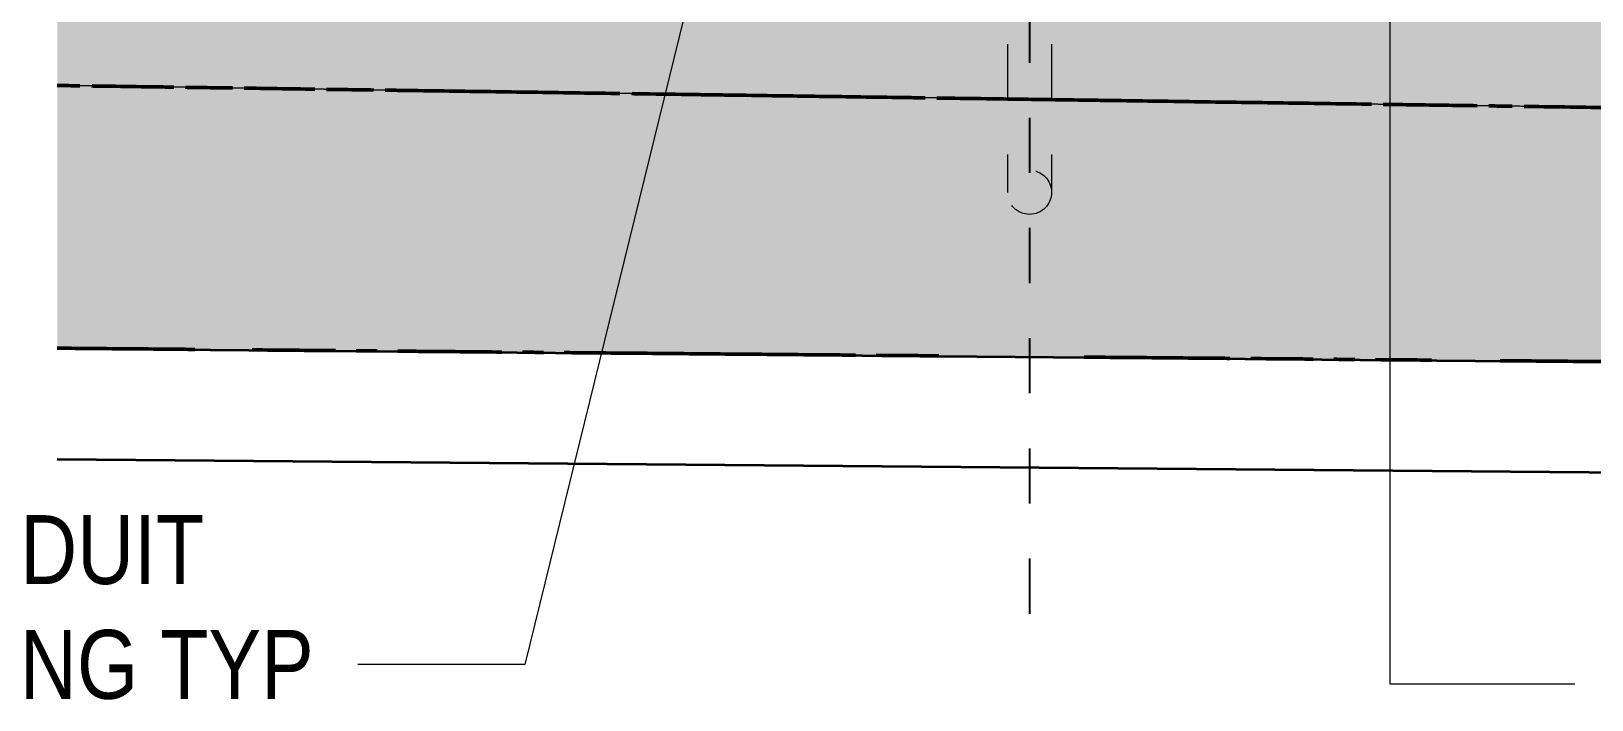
# Model space of a CAD drawing. Header units: metres. Extents: x 0 to 258, y 3 to 25.
# Drawn here: x 85.068 to 87.9, y 21.21 to 22.424 of the extents above; entities that cross this region are included whole.
import ezdxf

# ---------------------------------------------------------------- set-up
doc = ezdxf.new("R2010")
doc.units = ezdxf.units.M
doc.linetypes.add('JacobsCenter', pattern=[0.015, 0.009, -0.0015, 0.003, -0.0015])
doc.linetypes.add('JacobsDash', pattern=[0.0045, 0.003, -0.0015])
for name, color, linetype, lineweight in [('A-DETL', 7, 'Continuous', 13), ('A-FLOR', 7, 'Continuous', 50), ('A-FLOR-HDLN', 7, 'JacobsDash', 18), ('G-ANNO-TEXT', 7, 'Continuous', 9)]:
    doc.layers.add(name, color=color, linetype=linetype, lineweight=lineweight)
doc.styles.add('Arial Narrow_2', font='ARIALN.TTF', dxfattribs={"height": 0.125})

msp = doc.modelspace()

# ---------------------------------------------------------------- hatches: boundary and pattern name
at = {"layer": 'A-FLOR', "lineweight": 5, "true_color": 0xc0c0c0}
for points in [[(89.1047, 22.2684), (89.1047, 23.4531), (85.1157, 23.51), (85.1157, 22.3252), (89.1013, 22.2684)], [(89.1047, 21.8138), (89.1047, 22.2684), (85.1157, 22.3252), (85.1157, 21.8484), (89.0925, 21.8139)], [(89.1047, 21.8128), (89.1047, 21.8138), (85.1157, 21.8484), (85.1157, 21.8473), (89.0995, 21.8128)]]:
    msp.add_hatch(color=9, dxfattribs=at).paths.add_polyline_path(points)

# ---------------------------------------------------------------- linework, layer by layer
at = {"layer": 'A-DETL', "linetype": 'JacobsCenter', "lineweight": 25}
msp.add_line((86.8798, 24.0666), (86.8798, 21.2666), dxfattribs=at)
at = {"layer": 'A-DETL', "color": 143, "linetype": 'JacobsDash', "true_color": 0x78aac8}
for p, q in [((86.8398, 23), (86.8398, 22.1313)), ((86.9198, 23), (86.9198, 22.1313))]:
    msp.add_line(p, q, dxfattribs=at)
msp.add_circle((86.8798, 22.1313), 0.04, dxfattribs=at)
at = {"layer": 'A-FLOR', "lineweight": 35}
for p, q in [((89.1047, 21.8128), (85.1157, 21.8473)), ((85.1157, 21.6473), (89.1047, 21.6128))]:
    msp.add_line(p, q, dxfattribs=at)
at = {"layer": 'A-FLOR'}
for points, knots in [([(85.1567, 22.3246), (85.1498, 22.3247), (85.1361, 22.3249), (85.1224, 22.3251), (85.1157, 22.3252)], [-0.282550294, -0.282550294, -0.282550294, -0.282550294, -0.282, -0.281465855, -0.281465855, -0.281465855, -0.281465855]), ([(85.3272, 22.3222), (85.3139, 22.3224), (85.2754, 22.3229), (85.2256, 22.3236), (85.1892, 22.3242), (85.1781, 22.3243)], [-0.287054014, -0.287054014, -0.287054014, -0.287054014, -0.286, -0.284, -0.283113405, -0.283113405, -0.283113405, -0.283113405]), ([(85.4124, 22.321), (85.3959, 22.3212), (85.3746, 22.3215), (85.3533, 22.3218), (85.3485, 22.3219)], [-0.289305591, -0.289305591, -0.289305591, -0.289305591, -0.288, -0.287616769, -0.287616769, -0.287616769, -0.287616769]), ([(85.5828, 22.3185), (85.56, 22.3189), (85.5174, 22.3195), (85.4748, 22.3201), (85.455, 22.3204)], [-0.293809372, -0.293809372, -0.293809372, -0.293809372, -0.292, -0.290431693, -0.290431693, -0.290431693, -0.290431693]), ([(85.668, 22.3173), (85.6672, 22.3173), (85.6459, 22.3176), (85.6246, 22.318), (85.6041, 22.3182)], [-0.296060874, -0.296060874, -0.296060874, -0.296060874, -0.296, -0.294372053, -0.294372053, -0.294372053, -0.294372053]), ([(86.1366, 22.3107), (86.131, 22.3107), (86.0749, 22.3115), (85.9684, 22.3131), (85.8423, 22.3149), (85.7563, 22.3161), (85.7209, 22.3166), (85.7106, 22.3167)], [-0.30844598, -0.30844598, -0.30844598, -0.30844598, -0.308, -0.304, -0.3, -0.298, -0.29718705, -0.29718705, -0.29718705, -0.29718705]), ([(86.3071, 22.3082), (86.2951, 22.3084), (86.2525, 22.309), (86.2099, 22.3096), (86.1793, 22.31)], [-0.312949552, -0.312949552, -0.312949552, -0.312949552, -0.312, -0.309571913, -0.309571913, -0.309571913, -0.309571913]), ([(86.4349, 22.3064), (86.4307, 22.3065), (86.4014, 22.3069), (86.3588, 22.3075), (86.3203, 22.308), (86.3071, 22.3082)], [-0.31632721, -0.31632721, -0.31632721, -0.31632721, -0.316, -0.314, -0.312949581, -0.312949581, -0.312949581, -0.312949581]), ([(86.5627, 22.3046), (86.5412, 22.3049), (86.4986, 22.3055), (86.456, 22.3061), (86.4349, 22.3064)], [-0.319704856, -0.319704856, -0.319704856, -0.319704856, -0.318, -0.31632723, -0.31632723, -0.31632723, -0.31632723]), ([(86.6905, 22.3028), (86.6768, 22.303), (86.638, 22.3035), (86.5954, 22.3041), (86.5664, 22.3045), (86.5627, 22.3046)], [-0.323082588, -0.323082588, -0.323082588, -0.323082588, -0.322, -0.32, -0.319704909, -0.319704909, -0.319704909, -0.319704909]), ([(86.8183, 22.3009), (86.8125, 22.301), (86.7815, 22.3015), (86.746, 22.302), (86.7163, 22.3024), (86.7118, 22.3025)], [-0.32646014, -0.32646014, -0.32646014, -0.32646014, -0.326, -0.324, -0.323645597, -0.323645597, -0.323645597, -0.323645597]), ([(86.9887, 22.2985), (86.9513, 22.299), (86.8945, 22.2999), (86.8377, 22.3007), (86.8183, 22.3009)], [-0.330963838, -0.330963838, -0.330963838, -0.330963838, -0.328, -0.326460267, -0.326460267, -0.326460267, -0.326460267]), ([(87.5, 22.2912), (87.494, 22.2913), (87.4628, 22.2918), (87.4063, 22.2926), (87.3054, 22.294), (87.2045, 22.2954), (87.1036, 22.2969), (87.0401, 22.2978), (87.0018, 22.2983), (86.9887, 22.2985)], [-0.34447455, -0.34447455, -0.34447455, -0.34447455, -0.344, -0.342, -0.34, -0.336, -0.334, -0.332, -0.33096398, -0.33096398, -0.33096398, -0.33096398]), ([(87.6917, 22.2885), (87.6723, 22.2888), (87.6154, 22.2896), (87.5586, 22.2904), (87.5213, 22.2909)], [-0.349540914, -0.349540914, -0.349540914, -0.349540914, -0.348, -0.345037534, -0.345037534, -0.345037534, -0.345037534]), ([(88.0538, 22.2833), (88.0398, 22.2835), (88.0006, 22.2841), (87.9361, 22.285), (87.8604, 22.2861), (87.8073, 22.2868), (87.7795, 22.2872), (87.7769, 22.2873)], [-0.359111162, -0.359111162, -0.359111162, -0.359111162, -0.358, -0.356, -0.354, -0.352, -0.351792562, -0.351792562, -0.351792562, -0.351792562]), ([(85.1157, 21.8484), (85.133, 21.8483), (85.1754, 21.8479), (85.243, 21.8473), (85.3088, 21.8468), (85.3495, 21.8464), (85.365, 21.8463)], [-0.76729882, -0.76729882, -0.76729882, -0.76729882, -0.75903614, -0.74698795, -0.73493976, -0.7275044, -0.7275044, -0.7275044, -0.7275044]), ([(85.7336, 21.8431), (85.7462, 21.843), (85.7839, 21.8426), (85.8468, 21.8421), (85.8971, 21.8417), (85.9223, 21.8414)], [-0.66867523, -0.66867523, -0.66867523, -0.66867523, -0.6626506, -0.65060241, -0.63855422, -0.63855422, -0.63855422, -0.63855422]), ([(86.0355, 21.8405), (86.0481, 21.8403), (86.0858, 21.84), (86.1487, 21.8395), (86.1991, 21.839), (86.2242, 21.8388)], [-0.62048131, -0.62048131, -0.62048131, -0.62048131, -0.61445783, -0.60240964, -0.59036145, -0.59036145, -0.59036145, -0.59036145]), ([(86.4507, 21.8369), (86.4758, 21.8366), (86.5136, 21.8363), (86.5513, 21.836), (86.5639, 21.8359)], [-0.55421687, -0.55421687, -0.55421687, -0.55421687, -0.54216867, -0.53614436, -0.53614436, -0.53614436, -0.53614436]), ([(86.6016, 21.8355), (86.6268, 21.8353), (86.6645, 21.835), (86.7023, 21.8347), (86.7149, 21.8346)], [-0.53012048, -0.53012048, -0.53012048, -0.53012048, -0.51807229, -0.5120474, -0.5120474, -0.5120474, -0.5120474]), ([(86.979, 21.8323), (87.0042, 21.832), (87.0545, 21.8316), (87.13, 21.831), (87.1929, 21.8304), (87.2306, 21.8301), (87.2432, 21.83)], [-0.46987952, -0.46987952, -0.46987952, -0.46987952, -0.45783133, -0.44578313, -0.43373494, -0.42771049, -0.42771049, -0.42771049, -0.42771049]), ([(87.281, 21.8296), (87.3061, 21.8294), (87.3439, 21.8291), (87.3816, 21.8288), (87.3942, 21.8287)], [-0.42168675, -0.42168675, -0.42168675, -0.42168675, -0.40963855, -0.40361347, -0.40361347, -0.40361347, -0.40361347]), ([(87.5074, 21.8277), (87.5326, 21.8275), (87.5664, 21.8272), (87.6002, 21.8269), (87.6088, 21.8268)], [-0.38554217, -0.38554217, -0.38554217, -0.38554217, -0.37349398, -0.36935468, -0.36935468, -0.36935468, -0.36935468])]:
    msp.add_open_spline(points, degree=3, knots=knots, dxfattribs=at)
for points in [[(85.4337, 22.3207), (85.4266, 22.3208), (85.4195, 22.3209), (85.4124, 22.321)], [(85.6893, 22.317), (85.6822, 22.3171), (85.6751, 22.3172), (85.668, 22.3173)], [(86.1793, 22.31), (86.1721, 22.3101), (86.165, 22.3103), (86.1579, 22.3104)], [(87.7556, 22.2876), (87.7414, 22.2878), (87.7272, 22.288), (87.713, 22.2882)], [(85.4694, 21.8454), (85.4946, 21.8451), (85.5449, 21.8447), (85.5952, 21.8443), (85.6204, 21.8441)], [(85.6581, 21.8437), (85.6707, 21.8436), (85.6833, 21.8435), (85.6958, 21.8434)], [(85.96, 21.8411), (85.9726, 21.841), (85.9852, 21.8409), (85.9978, 21.8408)], [(86.2242, 21.8388), (86.2494, 21.8386), (86.2745, 21.8384), (86.2997, 21.8382)], [(86.2997, 21.8382), (86.3249, 21.8379), (86.3752, 21.8375), (86.4255, 21.8371), (86.4507, 21.8369)], [(87.4319, 21.8283), (87.4445, 21.8282), (87.4571, 21.8281), (87.4697, 21.828)], [(87.7338, 21.8257), (87.759, 21.8255), (87.8093, 21.8251), (87.8596, 21.8246), (87.8848, 21.8244)], [(87.8848, 21.8244), (87.91, 21.8242), (87.9351, 21.824), (87.9603, 21.8238)]]:
    msp.add_open_spline(points, degree=3, dxfattribs=at)
at = {"layer": 'A-FLOR-HDLN'}
for points in [[(85.178, 22.3243), (85.1709, 22.3244), (85.1638, 22.3245), (85.1568, 22.3246)], [(85.3484, 22.3219), (85.3413, 22.322), (85.3342, 22.3221), (85.3272, 22.3222)], [(85.604, 22.3182), (85.597, 22.3183), (85.5899, 22.3184), (85.5828, 22.3185)], [(85.7106, 22.3167), (85.7035, 22.3168), (85.6964, 22.3169), (85.6893, 22.317)], [(86.1579, 22.3104), (86.1508, 22.3105), (86.1437, 22.3106), (86.1366, 22.3107)], [(86.7118, 22.3025), (86.7047, 22.3026), (86.6976, 22.3027), (86.6905, 22.3028)], [(87.5212, 22.2909), (87.5142, 22.291), (87.5071, 22.2911), (87.5, 22.2912)], [(87.7768, 22.2873), (87.7698, 22.2874), (87.7627, 22.2875), (87.7556, 22.2876)], [(85.6204, 21.8441), (85.6329, 21.8439), (85.6455, 21.8438), (85.658, 21.8437)], [(85.6958, 21.8434), (85.7084, 21.8433), (85.721, 21.8432), (85.7335, 21.8431)], [(85.9223, 21.8414), (85.9349, 21.8413), (85.9474, 21.8412), (85.96, 21.8411)], [(85.9978, 21.8408), (86.0103, 21.8407), (86.0229, 21.8406), (86.0355, 21.8405)], [(86.5639, 21.8359), (86.5765, 21.8358), (86.5891, 21.8357), (86.6016, 21.8355)], [(87.2433, 21.83), (87.2558, 21.8299), (87.2684, 21.8298), (87.281, 21.8296)], [(87.3942, 21.8287), (87.4068, 21.8286), (87.4194, 21.8284), (87.4319, 21.8283)], [(87.4697, 21.828), (87.4823, 21.8279), (87.4948, 21.8278), (87.5074, 21.8277)]]:
    msp.add_open_spline(points, degree=3, dxfattribs=at)
for points, knots in [([(85.455, 22.3204), (85.4495, 22.3204), (85.4425, 22.3205), (85.4354, 22.3206), (85.4337, 22.3207)], [-0.290431693, -0.290431693, -0.290431693, -0.290431693, -0.29, -0.2898700052, -0.2898700052, -0.2898700052, -0.2898700052]), ([(87.713, 22.2882), (87.7117, 22.2882), (87.7046, 22.2883), (87.6975, 22.2884), (87.6917, 22.2885)], [-0.3501040183, -0.3501040183, -0.3501040183, -0.3501040183, -0.35, -0.3495422251, -0.3495422251, -0.3495422251, -0.3495422251]), ([(85.3651, 21.8463), (85.3747, 21.8462), (85.4095, 21.8459), (85.4442, 21.8456), (85.4694, 21.8454)], [-0.72749648, -0.72749648, -0.72749648, -0.72749648, -0.72289157, -0.71084337, -0.71084337, -0.71084337, -0.71084337]), ([(86.7149, 21.8346), (86.7275, 21.8345), (86.7652, 21.8341), (86.8281, 21.8336), (86.9035, 21.8329), (86.9539, 21.8325), (86.979, 21.8323)], [-0.51203948, -0.51203948, -0.51203948, -0.51203948, -0.5060241, -0.4939759, -0.48192771, -0.46987952, -0.46987952, -0.46987952, -0.46987952]), ([(87.6089, 21.8268), (87.6254, 21.8267), (87.667, 21.8263), (87.7087, 21.8259), (87.7338, 21.8257)], [-0.36934676, -0.36934676, -0.36934676, -0.36934676, -0.36144578, -0.34939759, -0.34939759, -0.34939759, -0.34939759])]:
    msp.add_open_spline(points, degree=3, knots=knots, dxfattribs=at)
at = {"layer": 'G-ANNO-TEXT'}
for p, q in [((86.3194, 22.7211), (85.9638, 21.2746)), ((87.5332, 22.6408), (87.5332, 21.2395)), ((85.78, 21.2746), (85.661, 21.2746)), ((85.9638, 21.2746), (85.78, 21.2746)), ((87.5332, 21.2395), (87.8689, 21.2395))]:
    msp.add_line(p, q, dxfattribs=at)

# ---------------------------------------------------------------- texts
at = {"layer": 'G-ANNO-TEXT', "char_height": 0.125, "attachment_point": 1, "style": 'Arial Narrow_2', "bg_fill": 3, "box_fill_scale": 1, "bg_fill_color": 256, "bg_fill_transparency": 0}
for s, insert in [('1x50 ID ELECTRICAL CONDUIT ', (83.2742, 21.5455)), ('FOR UNDER-SEAT LIGHTING TYP', (83.2742, 21.3371))]:
    msp.add_mtext(s, dxfattribs=dict(at, insert=insert))

doc.saveas('drawing.dxf')
